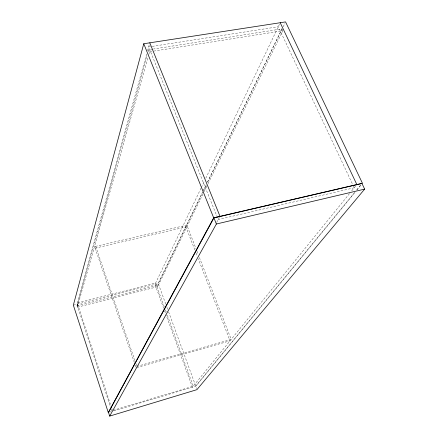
<?xml version="1.0" encoding="UTF-8"?>
<svg xmlns="http://www.w3.org/2000/svg" width="438" height="438" viewBox="0 0 438 438"><rect width="100%" height="100%" fill="white"/><g stroke="black" fill="none" stroke-linecap="round" stroke-linejoin="round"><path stroke-width="0.33" stroke-dasharray="2.19 1.64" d="M146.659 54.011L76.858 304.262L110.425 406.951M147.573 50.72L149.451 43.992M202.975 194.018L157.642 286.704L77.351 307.219L76.935 305.932L147.305 55.029M148.23 51.739L148.783 49.762L152.84 49.127M77.351 307.219L148.104 57.033M148.849 54.4L149.593 51.766L148.783 49.762M134.378 362.571L95.117 248.171L95.643 246.331L186.834 225.099L195.956 248.592M201.047 188.121L154.964 284.399L163.62 308.182M201.343 187.508L204.595 180.719M205.778 178.25L280.216 22.727M157.642 286.704L157.193 285.466L202.668 191.937M202.964 191.324L206.254 184.551M207.453 182.093L281.946 28.875L153.514 49.018M165.756 304.092L158.249 283.567L202.482 192.66M203.681 190.201L206.369 184.672M207.563 182.213L281.984 29.269M283.178 26.817L284.974 23.126M194.8 249.863L185.926 226.961L186.834 225.099M204.174 191.565L206.878 186.041M208.077 183.582L282.833 30.748L154.302 51.022M216.695 222.34L219.422 217.412M349.529 193.569L192.402 387.23L165.964 314.61M351.681 190.919L356.844 184.551M355.048 191.948L195.638 386.212L196.481 388.517M356.778 189.84L361.109 184.562M113.76 410.899L195.781 386.212L355.059 192.238M356.795 190.125L361.569 184.31M109.828 412.087L111.307 411.682M113.097 410.34L193.235 386.201L167.305 315.07M136.902 366.382L231.204 339.406L199.405 257.484M136.809 367.553L230.043 340.835L198.25 258.77M76.935 305.932L157.193 285.466M73.349 305.155L158.249 283.567M95.117 248.171L185.926 226.961M149.593 51.766L153.629 51.126M281.946 28.875L282.614 30.282M196.941 251.133L198.173 254.308M196.032 253.044L197.264 256.225M166.927 307.301L167.634 309.228M168.57 311.796L195.781 386.212M164.266 306.737L155.621 283.025L77.236 302.921L110.962 405.999M165.433 309.94L166.369 312.508M164.557 310.75L165.728 313.964M95.643 246.331L134.909 360.573M136.015 363.803L136.683 365.735M135.265 365.155L135.928 367.093M111.81 408.588L112.232 409.886M111.274 409.552L111.701 410.849M354.233 187.771L218.25 219.537L148.63 46.932L278.289 26.751L354.233 187.771"/><path stroke-width="0.66" d="M143.774 43.745L73.349 305.155L108.29 412.596L213.678 217.823L362.434 183.254L285.571 21.9L143.774 43.745L213.678 217.823M213.936 217.921L108.52 412.481L109.697 416.1L196.903 389.667L364.651 189.117L361.98 183.506L213.936 217.921L216.377 224.01L109.697 416.1M216.377 224.01L364.651 189.117M280.216 22.727L356.844 184.551M149.78 42.82L220.013 216.35"/></g></svg>
